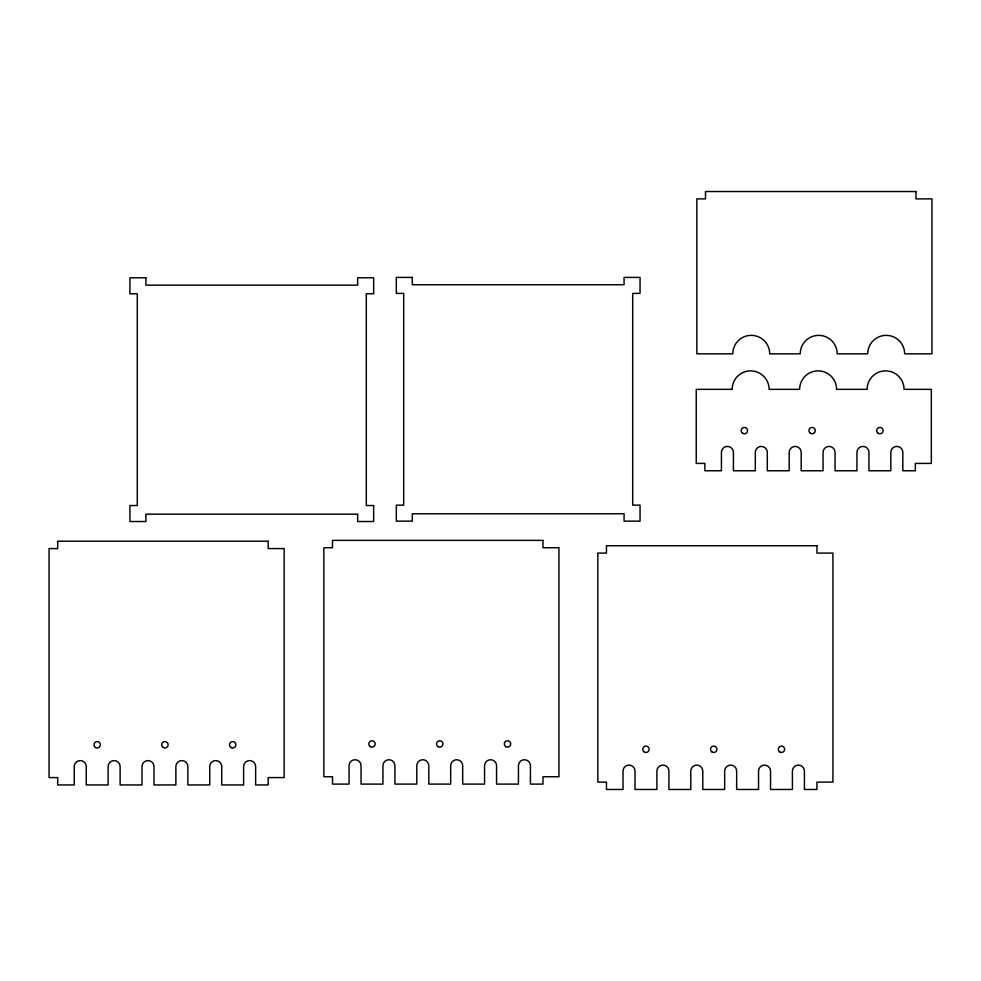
<?xml version="1.0" encoding="UTF-8"?>
<svg xmlns="http://www.w3.org/2000/svg" width="981" height="981" viewBox="0 0 981 981"><rect width="100%" height="100%" fill="white"/><g stroke="black" fill="none" stroke-linecap="round" stroke-linejoin="round"><path stroke-width="1.47" d="M915.96 191.528L705.486 191.528L705.486 198.885L696.853 198.885L696.853 353.834L732.77 353.834A18.48 18.48 0 0 1 751.25 335.355A18.48 18.48 0 0 1 769.729 353.834L800.238 353.834A18.48 18.48 0 0 1 818.718 335.355A18.48 18.48 0 0 1 837.198 353.834L867.707 353.834A18.48 18.48 0 0 1 886.186 335.355A18.48 18.48 0 0 1 904.666 353.834L931.95 353.834L931.95 198.885L915.96 198.885L915.96 191.528M412.314 277.402L396.324 277.402L396.324 293.393L403.682 293.393L403.682 505.141L396.324 505.141L396.324 521.132L412.314 521.132L412.314 513.774L624.063 513.774L624.063 521.132L640.053 521.132L640.053 505.141L632.696 505.141L632.696 293.393L640.053 293.393L640.053 277.402L624.063 277.402L624.063 284.748L412.314 284.748L412.314 277.402M145.924 277.782L129.933 277.782L129.933 293.785L137.291 293.785L137.291 505.534L129.933 505.534L129.933 521.524L145.924 521.524L145.924 514.167L357.673 514.167L357.673 521.524L373.663 521.524L373.663 505.534L366.305 505.534L366.305 293.785L373.663 293.785L373.663 277.782L357.673 277.782L357.673 285.14L145.924 285.14L145.924 277.782M732.157 389.347L696.24 389.347L696.24 463.412L704.873 463.412L704.873 470.77L721.427 470.77L721.427 452.425A5.996 5.996 0 0 1 727.424 446.416A5.996 5.996 0 0 1 733.432 452.425L733.432 470.77L755.309 470.77L755.309 452.425A5.996 5.996 0 0 1 761.305 446.416A5.996 5.996 0 0 1 767.301 452.425L767.301 470.77L789.19 470.77L789.19 452.425A5.996 5.996 0 0 1 795.186 446.416A5.996 5.996 0 0 1 801.183 452.425L801.183 470.77L823.059 470.77L823.059 452.425A5.996 5.996 0 0 1 829.068 446.416A5.996 5.996 0 0 1 835.064 452.425L835.064 470.77L856.94 470.77L856.94 452.425A5.996 5.996 0 0 1 862.949 446.416A5.996 5.996 0 0 1 868.945 452.425L868.945 470.77L890.822 470.77L890.822 452.425A5.996 5.996 0 0 1 896.818 446.416A5.996 5.996 0 0 1 902.827 452.425L902.827 470.77L915.347 470.77L915.347 463.412L931.337 463.412L931.337 389.347L904.053 389.347A18.48 18.48 0 0 0 885.573 370.867A18.48 18.48 0 0 0 867.094 389.347L836.585 389.347A18.48 18.48 0 0 0 818.105 370.867A18.48 18.48 0 0 0 799.625 389.347L769.116 389.347A18.48 18.48 0 0 0 750.637 370.867A18.48 18.48 0 0 0 732.157 389.347M542.971 540.372L332.498 540.372L332.498 547.729L323.865 547.729L323.865 776.744L332.498 776.744L332.498 784.101L349.052 784.101L349.052 765.744A5.996 5.996 0 0 1 355.048 759.748A5.996 5.996 0 0 1 361.045 765.744L361.045 784.101L382.933 784.101L382.933 765.744A5.996 5.996 0 0 1 388.93 759.748A5.996 5.996 0 0 1 394.926 765.744L394.926 784.101L416.802 784.101L416.802 765.744A5.996 5.996 0 0 1 422.811 759.748A5.996 5.996 0 0 1 428.807 765.744L428.807 784.101L450.684 784.101L450.684 765.744A5.996 5.996 0 0 1 456.68 759.748A5.996 5.996 0 0 1 462.689 765.744L462.689 784.101L484.565 784.101L484.565 765.744A5.996 5.996 0 0 1 490.561 759.748A5.996 5.996 0 0 1 496.57 765.744L496.57 784.101L518.446 784.101L518.446 765.744A5.996 5.996 0 0 1 524.443 759.748A5.996 5.996 0 0 1 530.439 765.744L530.439 784.101L542.971 784.101L542.971 776.744L558.962 776.744L558.962 547.729L542.971 547.729L542.971 540.372M268.156 541.218L57.683 541.218L57.683 548.575L49.05 548.575L49.05 777.59L57.683 777.59L57.683 784.947L74.237 784.947L74.237 766.602A5.996 5.996 0 0 1 80.234 760.594A5.996 5.996 0 0 1 86.242 766.602L86.242 784.947L108.118 784.947L108.118 766.602A5.996 5.996 0 0 1 114.115 760.594A5.996 5.996 0 0 1 120.111 766.602L120.111 784.947L142 784.947L142 766.602A5.996 5.996 0 0 1 147.996 760.594A5.996 5.996 0 0 1 153.992 766.602L153.992 784.947L175.869 784.947L175.869 766.602A5.996 5.996 0 0 1 181.877 760.594A5.996 5.996 0 0 1 187.874 766.602L187.874 784.947L209.75 784.947L209.75 766.602A5.996 5.996 0 0 1 215.759 760.594A5.996 5.996 0 0 1 221.755 766.602L221.755 784.947L243.631 784.947L243.631 766.602A5.996 5.996 0 0 1 249.628 760.594A5.996 5.996 0 0 1 255.636 766.602L255.636 784.947L268.156 784.947L268.156 777.59L284.147 777.59L284.147 548.575L268.156 548.575L268.156 541.218M816.94 545.743L606.466 545.743L606.466 553.1L597.834 553.1L597.834 782.115L606.466 782.115L606.466 789.472L623.021 789.472L623.021 771.115A5.996 5.996 0 0 1 629.029 765.119A5.996 5.996 0 0 1 635.026 771.115L635.026 789.472L656.902 789.472L656.902 771.115A5.996 5.996 0 0 1 662.898 765.119A5.996 5.996 0 0 1 668.907 771.115L668.907 789.472L690.783 789.472L690.783 771.115A5.996 5.996 0 0 1 696.78 765.119A5.996 5.996 0 0 1 702.776 771.115L702.776 789.472L724.665 789.472L724.665 771.115A5.996 5.996 0 0 1 730.661 765.119A5.996 5.996 0 0 1 736.657 771.115L736.657 789.472L758.534 789.472L758.534 771.115A5.996 5.996 0 0 1 764.542 765.119A5.996 5.996 0 0 1 770.539 771.115L770.539 789.472L792.415 789.472L792.415 771.115A5.996 5.996 0 0 1 798.411 765.119A5.996 5.996 0 0 1 804.42 771.115L804.42 789.472L816.94 789.472L816.94 782.115L832.93 782.115L832.93 553.1L816.94 553.1L816.94 545.743M95.574 747.547A3.201 3.201 0 0 0 100.381 744.775A3.201 3.201 0 0 0 95.574 742.004A3.201 3.201 0 0 0 95.574 747.547M163.14 747.424A3.201 3.201 0 0 0 168.131 745.008A3.201 3.201 0 0 0 163.533 741.894A3.201 3.201 0 0 0 163.14 747.424M231.087 747.547A3.201 3.201 0 0 0 235.894 744.775A3.201 3.201 0 0 0 231.087 742.004A3.201 3.201 0 0 0 231.087 747.547M878.289 433.369A3.201 3.201 0 0 0 883.084 430.598A3.201 3.201 0 0 0 878.289 427.826A3.201 3.201 0 0 0 878.289 433.369M810.527 433.369A3.201 3.201 0 0 0 815.321 430.598A3.201 3.201 0 0 0 810.527 427.826A3.201 3.201 0 0 0 810.527 433.369M742.764 433.369A3.201 3.201 0 0 0 747.571 430.598A3.201 3.201 0 0 0 742.764 427.826A3.201 3.201 0 0 0 742.764 433.369M505.902 746.7A3.201 3.201 0 0 0 510.709 743.929A3.201 3.201 0 0 0 505.902 741.158A3.201 3.201 0 0 0 505.902 746.7M438.151 746.7A3.201 3.201 0 0 0 442.946 743.929A3.201 3.201 0 0 0 438.151 741.158A3.201 3.201 0 0 0 438.151 746.7M370.389 746.7A3.201 3.201 0 0 0 375.183 743.929A3.201 3.201 0 0 0 370.389 741.158A3.201 3.201 0 0 0 370.389 746.7M779.883 752.071A3.201 3.201 0 0 0 784.677 749.3A3.201 3.201 0 0 0 779.883 746.529A3.201 3.201 0 0 0 779.883 752.071M712.12 752.071A3.201 3.201 0 0 0 716.915 749.3A3.201 3.201 0 0 0 712.12 746.529A3.201 3.201 0 0 0 712.12 752.071M644.358 752.071A3.201 3.201 0 0 0 649.164 749.3A3.201 3.201 0 0 0 644.358 746.529A3.201 3.201 0 0 0 644.358 752.071"/></g></svg>
